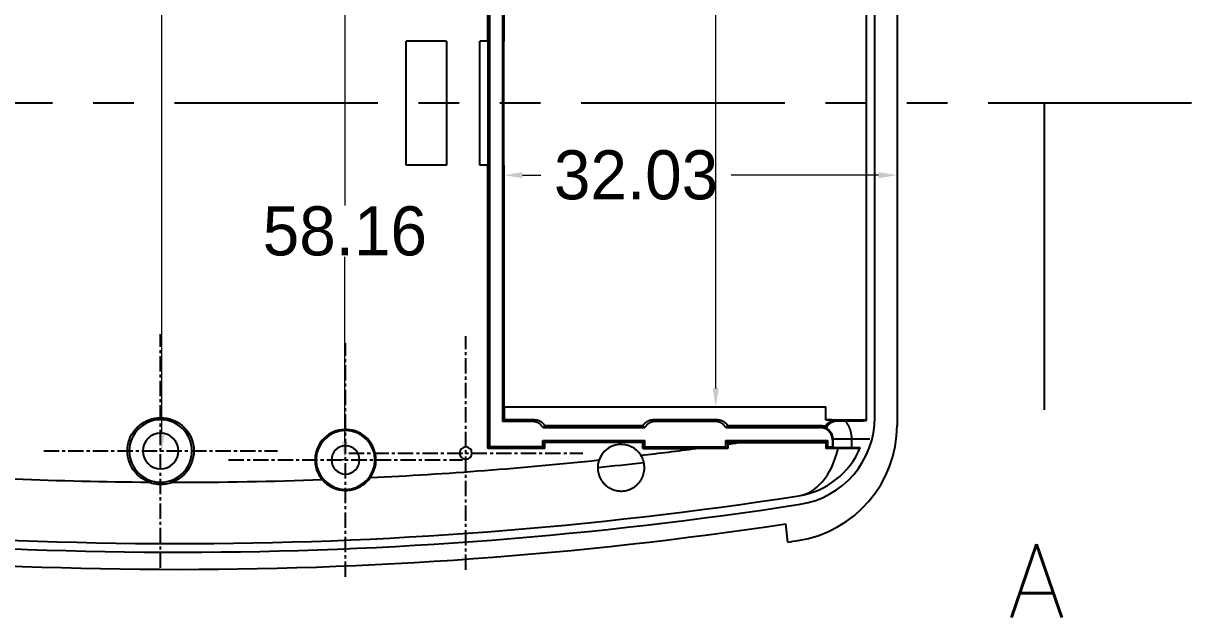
# Model space of a CAD drawing. Extents: x 129 to 859, y 362 to 693.
# Drawn here: x 228.4 to 323.5, y 445.7 to 494.1 of the extents above; entities that cross this region are included whole.
import ezdxf

# ---------------------------------------------------------------- set-up
doc = ezdxf.new("R2010")
doc.units = 0
doc.header["$MEASUREMENT"] = 0
doc.linetypes.add('CENTER', pattern=[2, 1.25, -0.25, 0.25, -0.25])
doc.linetypes.add('PHANTOM', pattern=[2.5, 1.25, -0.25, 0.25, -0.25, 0.25, -0.25])
for name, color, linetype in [('1', 7, 'Continuous'), ('12', 7, 'Continuous'), ('TOP', 7, 'Continuous')]:
    doc.layers.add(name, color=color, linetype=linetype)
doc.styles.add('blockfont', font='simplex.shx', dxfattribs={"bigfont": 'bigfont'})
doc.dimstyles.get("Standard").update_dxf_attribs({"dimtxt": 0.18, "dimasz": 0.18, "dimexe": 0.18, "dimexo": 0.0625, "dimgap": 0.09, "dimtad": 0, "dimtih": 1, "dimtoh": 1, "dimdec": 4, "dimzin": 0, "dimdsep": 46, "dimtxsty": 'Standard', "dimcen": 0.09, "dimadec": 0, "dimazin": 0, "dimtfac": 1, "dimtdec": 4, "dimtofl": 0, "dimtmove": 0, "dimatfit": 3, "dimfxl": 0, "dimtolj": 1, "dimtzin": 0, "dimarcsym": 0})

# ---------------------------------------------------------------- blocks, each defined once
blk = doc.blocks.new('ASSORTED_DRAFT2')
at = {"color": 43}
blk.add_solid([(311.536233, 487.616258), (313.143928, 481.616264), (309.928538, 481.616252), (311.536233, 487.616258)], dxfattribs=at)
blk = doc.blocks.new('*D6')
at = {"color": 0, "linetype": 'Continuous', "lineweight": 0}
for p, q in [((182.548, 487.679), (182.548, 540.118)), ((184.048, 539.938), (232.285, 539.938)), ((298.036, 539.938), (249.799, 539.938)), ((299.536, 487.679), (299.536, 540.118))]:
    blk.add_line(p, q, dxfattribs=at)
for points in [[(184.048, 540.188), (184.048, 539.688), (182.548, 539.938)], [(298.036, 540.188), (298.036, 539.688), (299.536, 539.938)]]:
    blk.add_solid(points, dxfattribs=at)
at = {"layer": 'Defpoints', "color": 0, "linetype": 'Continuous', "lineweight": 0}
for p in [(299.536, 539.938), (182.548, 487.616), (299.536, 487.616)]:
    blk.add_point(p, dxfattribs=at)
at = {"color": 0, "linetype": 'Continuous', "lineweight": 0, "insert": (241.042, 539.938), "char_height": 4, "attachment_point": 5}
blk.add_mtext('\\A1;116.99', dxfattribs=at)
blk = doc.blocks.new('*D14')
at = {"color": 0, "linetype": 'Continuous', "lineweight": 0}
for p, q in [((239.599, 515.966), (239.811, 515.966)), ((239.631, 514.466), (239.631, 504.276)), ((239.631, 460.766), (239.631, 500.096)), ((239.599, 459.266), (239.811, 459.266))]:
    blk.add_line(p, q, dxfattribs=at)
for points in [[(239.381, 514.466), (239.881, 514.466), (239.631, 515.966)], [(239.381, 460.766), (239.881, 460.766), (239.631, 459.266)]]:
    blk.add_solid(points, dxfattribs=at)
at = {"layer": 'Defpoints', "color": 0, "linetype": 'Continuous', "lineweight": 0}
for p in [(239.536, 515.966), (239.536, 459.266), (239.631, 459.266)]:
    blk.add_point(p, dxfattribs=at)
at = {"color": 0, "linetype": 'Continuous', "lineweight": 0, "insert": (239.631, 502.186), "char_height": 4, "attachment_point": 5}
blk.add_mtext('\\A1;56.70', dxfattribs=at)
blk = doc.blocks.new('*D15')
at = {"color": 0, "linetype": 'Continuous', "lineweight": 0}
for p, q in [((254.536, 516.697), (254.368, 516.697)), ((254.548, 515.197), (254.548, 479.268)), ((254.548, 460.036), (254.548, 475.088)), ((254.536, 458.536), (254.368, 458.536))]:
    blk.add_line(p, q, dxfattribs=at)
for points in [[(254.298, 515.197), (254.798, 515.197), (254.548, 516.697)], [(254.298, 460.036), (254.798, 460.036), (254.548, 458.536)]]:
    blk.add_solid(points, dxfattribs=at)
at = {"layer": 'Defpoints', "color": 0, "linetype": 'Continuous', "lineweight": 0}
for p in [(254.599, 516.697), (254.548, 458.536), (254.599, 458.536)]:
    blk.add_point(p, dxfattribs=at)
at = {"color": 0, "linetype": 'Continuous', "lineweight": 0, "insert": (254.548, 477.178), "char_height": 4, "attachment_point": 5}
blk.add_mtext('\\A1;58.16', dxfattribs=at)
blk = doc.blocks.new('*D23')
at = {"color": 0, "linetype": 'Continuous', "lineweight": 0}
for p, q in [((293.67, 512.366), (284.585, 512.366)), ((284.765, 510.866), (284.765, 500.653)), ((284.765, 464.366), (284.765, 496.473)), ((293.67, 462.866), (284.585, 462.866))]:
    blk.add_line(p, q, dxfattribs=at)
for points in [[(284.515, 510.866), (285.015, 510.866), (284.765, 512.366)], [(284.515, 464.366), (285.015, 464.366), (284.765, 462.866)]]:
    blk.add_solid(points, dxfattribs=at)
at = {"layer": 'Defpoints', "color": 0, "linetype": 'Continuous', "lineweight": 0}
for p in [(293.733, 512.366), (284.765, 462.866), (293.733, 462.866)]:
    blk.add_point(p, dxfattribs=at)
at = {"color": 0, "linetype": 'Continuous', "lineweight": 0, "insert": (284.765, 498.563), "char_height": 4, "attachment_point": 5}
blk.add_mtext('\\A1;49.50', dxfattribs=at)
blk = doc.blocks.new('*D24')
at = {"color": 0, "linetype": 'Continuous', "lineweight": 0}
for p, q in [((267.511, 492.604), (267.511, 481.566)), ((299.536, 487.616), (299.536, 481.566)), ((269.011, 481.746), (270.516, 481.746)), ((298.036, 481.746), (286.029, 481.746))]:
    blk.add_line(p, q, dxfattribs=at)
for points in [[(269.011, 481.996), (269.011, 481.496), (267.511, 481.746)], [(298.036, 481.996), (298.036, 481.496), (299.536, 481.746)]]:
    blk.add_solid(points, dxfattribs=at)
at = {"layer": 'Defpoints', "color": 0, "linetype": 'Continuous', "lineweight": 0}
for p in [(267.511, 492.666), (299.536, 487.679), (299.536, 481.746)]:
    blk.add_point(p, dxfattribs=at)
at = {"color": 0, "linetype": 'Continuous', "lineweight": 0, "insert": (278.272, 481.746), "char_height": 4, "attachment_point": 5}
blk.add_mtext('\\A1;32.03', dxfattribs=at)

msp = doc.modelspace()

# ---------------------------------------------------------------- linework, layer by layer
at = {"layer": '1', "color": 43, "linetype": 'PHANTOM', "ltscale": 13.259788}
msp.add_line((323.536, 487.616), (157.789, 487.616), dxfattribs=at)
at = {"layer": '1', "color": 43, "linetype": 'Continuous'}
msp.add_line((311.536, 462.616), (311.536, 487.616), dxfattribs=at)
at = {"layer": '12', "color": 252, "linetype": 'Continuous'}
for p, q in [((266.188, 492.666), (266.188, 515.766)), ((266.336, 515.618), (266.336, 459.615)), ((267.384, 513.565), (267.384, 461.668)), ((297.036, 461.736), (297.036, 513.496)), ((297.736, 462.038), (297.736, 513.194)), ((299.536, 513.878), (299.536, 461.354)), ((267.536, 492.666), (267.536, 512.366)), ((262.836, 492.666), (259.536, 492.666)), ((259.536, 482.566), (259.536, 492.666)), ((262.836, 492.666), (262.836, 482.566)), ((265.536, 482.566), (265.536, 492.666)), ((266.188, 492.666), (265.536, 492.666)), ((266.188, 492.666), (266.21, 492.666)), ((266.21, 482.566), (266.21, 492.666)), ((267.511, 482.566), (267.511, 492.666)), ((267.511, 492.666), (267.536, 492.666)), ((262.836, 482.566), (259.536, 482.566)), ((266.188, 482.566), (265.536, 482.566)), ((266.188, 482.566), (266.21, 482.566)), ((266.188, 459.466), (266.188, 482.566)), ((267.511, 482.566), (267.536, 482.566)), ((267.536, 462.866), (267.536, 482.566)), ((267.536, 462.866), (267.536, 461.82)), ((267.536, 462.866), (293.733, 462.866)), ((293.733, 461.805), (293.733, 462.866)), ((267.384, 461.668), (267.536, 461.82)), ((269.822, 461.668), (267.384, 461.668)), ((267.536, 461.82), (269.974, 461.82)), ((269.822, 461.668), (269.974, 461.82)), ((279.699, 461.82), (279.851, 461.668)), ((279.699, 461.82), (284.874, 461.82)), ((284.722, 461.668), (279.851, 461.668)), ((284.722, 461.668), (284.874, 461.82)), ((270.84, 461.32), (270.688, 461.168)), ((270.688, 461.168), (278.985, 461.168)), ((278.833, 461.32), (270.84, 461.32)), ((278.985, 461.168), (278.833, 461.32)), ((285.588, 461.168), (285.74, 461.32)), ((285.588, 461.168), (293.274, 461.168)), ((293.426, 461.32), (285.74, 461.32)), ((293.274, 461.168), (293.426, 461.32)), ((270.836, 459.966), (270.688, 460.115)), ((270.688, 460.115), (278.985, 460.115)), ((270.688, 459.615), (270.688, 460.115)), ((278.836, 459.966), (270.836, 459.966)), ((270.836, 459.466), (270.836, 459.966)), ((278.985, 460.115), (278.836, 459.966)), ((278.836, 459.466), (278.836, 459.966)), ((278.985, 459.615), (278.985, 460.115)), ((285.588, 460.115), (293.885, 460.115)), ((285.588, 460.115), (285.736, 459.966)), ((285.588, 459.615), (285.588, 460.115)), ((286.804, 459.966), (285.736, 459.966)), ((285.736, 459.816), (285.736, 459.966)), ((293.885, 460.115), (293.737, 459.967)), ((293.885, 459.615), (293.885, 460.115)), ((294.323, 460.217), (294.274, 460.168)), ((294.274, 460.168), (294.274, 459.615)), ((294.323, 459.565), (294.323, 460.217)), ((297.323, 460.217), (294.323, 460.217)), ((295.823, 460.217), (295.823, 459.552)), ((266.188, 459.466), (266.336, 459.615)), ((270.836, 459.466), (266.188, 459.466)), ((270.688, 459.615), (266.336, 459.615)), ((270.836, 459.466), (270.688, 459.615)), ((278.836, 459.466), (278.985, 459.615)), ((278.836, 459.466), (283.149, 459.466)), ((278.985, 459.615), (285.588, 459.615)), ((285.736, 459.466), (285.588, 459.615)), ((293.738, 459.468), (293.885, 459.615)), ((293.885, 459.615), (294.274, 459.615)), ((294.323, 459.565), (294.274, 459.615)), ((295.823, 459.552), (296.542, 459.552)), ((290.646, 451.838), (290.463, 453.327))]:
    msp.add_line(p, q, dxfattribs=at)
for points in [[(270.688, 461.168, 0), (270.677, 461.186, 0), (270.666, 461.204, 0), (270.655, 461.221, 0), (270.643, 461.239, 0), (270.631, 461.256, 0), (270.618, 461.272, 0), (270.606, 461.289, 0), (270.592, 461.305, 0), (270.579, 461.321, 0), (270.565, 461.337, 0), (270.551, 461.352, 0), (270.536, 461.368, 0), (270.522, 461.382, 0), (270.506, 461.397, 0), (270.491, 461.411, 0), (270.475, 461.425, 0), (270.459, 461.438, 0), (270.443, 461.452, 0), (270.426, 461.464, 0), (270.41, 461.477, 0), (270.393, 461.489, 0), (270.375, 461.501, 0), (270.358, 461.512, 0), (270.34, 461.523, 0), (270.322, 461.534, 0), (270.304, 461.544, 0), (270.285, 461.554, 0), (270.267, 461.564, 0), (270.248, 461.573, 0), (270.229, 461.581, 0), (270.209, 461.59, 0), (270.19, 461.598, 0), (270.17, 461.605, 0), (270.151, 461.612, 0), (270.131, 461.619, 0), (270.111, 461.625, 0), (270.091, 461.631, 0), (270.071, 461.636, 0), (270.05, 461.641, 0), (270.03, 461.646, 0), (270.009, 461.65, 0), (269.989, 461.654, 0), (269.968, 461.657, 0), (269.947, 461.66, 0), (269.926, 461.662, 0), (269.906, 461.664, 0), (269.885, 461.666, 0), (269.864, 461.667, 0), (269.843, 461.668, 0)], [(269.974, 461.82, 0), (269.995, 461.82, 0), (270.016, 461.819, 0), (270.037, 461.818, 0), (270.057, 461.816, 0), (270.078, 461.814, 0), (270.099, 461.812, 0), (270.12, 461.809, 0), (270.14, 461.806, 0), (270.161, 461.802, 0), (270.182, 461.798, 0), (270.202, 461.793, 0), (270.222, 461.788, 0), (270.243, 461.783, 0), (270.263, 461.777, 0), (270.283, 461.771, 0), (270.303, 461.764, 0), (270.322, 461.757, 0), (270.342, 461.75, 0), (270.361, 461.742, 0), (270.38, 461.733, 0), (270.399, 461.725, 0), (270.418, 461.715, 0), (270.437, 461.706, 0), (270.455, 461.696, 0), (270.474, 461.686, 0), (270.492, 461.675, 0), (270.51, 461.664, 0), (270.527, 461.653, 0), (270.544, 461.641, 0), (270.561, 461.629, 0), (270.578, 461.616, 0), (270.595, 461.603, 0), (270.611, 461.59, 0), (270.627, 461.577, 0), (270.643, 461.563, 0), (270.658, 461.549, 0), (270.673, 461.534, 0), (270.688, 461.519, 0), (270.703, 461.504, 0), (270.717, 461.489, 0), (270.731, 461.473, 0), (270.744, 461.457, 0), (270.757, 461.441, 0), (270.77, 461.424, 0), (270.783, 461.408, 0), (270.795, 461.39, 0), (270.807, 461.373, 0), (270.818, 461.356, 0), (270.829, 461.338, 0)], [(278.833, 461.32, 0), (278.843, 461.338, 0), (278.854, 461.356, 0), (278.866, 461.373, 0), (278.878, 461.39, 0), (278.89, 461.408, 0), (278.902, 461.424, 0), (278.915, 461.441, 0), (278.928, 461.457, 0), (278.942, 461.473, 0), (278.956, 461.489, 0), (278.97, 461.504, 0), (278.984, 461.519, 0), (278.999, 461.534, 0), (279.014, 461.549, 0), (279.03, 461.563, 0), (279.045, 461.577, 0), (279.061, 461.59, 0), (279.078, 461.603, 0), (279.094, 461.616, 0), (279.111, 461.629, 0), (279.128, 461.641, 0), (279.145, 461.653, 0), (279.163, 461.664, 0), (279.181, 461.675, 0), (279.199, 461.686, 0), (279.217, 461.696, 0), (279.235, 461.706, 0), (279.254, 461.715, 0), (279.273, 461.725, 0), (279.292, 461.733, 0), (279.311, 461.742, 0), (279.331, 461.75, 0), (279.35, 461.757, 0), (279.37, 461.764, 0), (279.39, 461.771, 0), (279.41, 461.777, 0), (279.43, 461.783, 0), (279.45, 461.788, 0), (279.47, 461.793, 0), (279.491, 461.798, 0), (279.511, 461.802, 0), (279.532, 461.806, 0), (279.553, 461.809, 0), (279.573, 461.812, 0), (279.594, 461.814, 0), (279.615, 461.816, 0), (279.636, 461.818, 0), (279.657, 461.819, 0), (279.678, 461.82, 0)], [(279.851, 461.668, 0), (279.83, 461.668, 0), (279.809, 461.667, 0), (279.788, 461.666, 0), (279.767, 461.664, 0), (279.746, 461.662, 0), (279.725, 461.66, 0), (279.705, 461.657, 0), (279.684, 461.654, 0), (279.663, 461.65, 0), (279.643, 461.646, 0), (279.622, 461.641, 0), (279.602, 461.636, 0), (279.582, 461.631, 0), (279.562, 461.625, 0), (279.542, 461.619, 0), (279.522, 461.612, 0), (279.502, 461.605, 0), (279.482, 461.598, 0), (279.463, 461.59, 0), (279.444, 461.581, 0), (279.425, 461.573, 0), (279.406, 461.564, 0), (279.387, 461.554, 0), (279.369, 461.544, 0), (279.351, 461.534, 0), (279.333, 461.523, 0), (279.315, 461.512, 0), (279.297, 461.501, 0), (279.28, 461.489, 0), (279.263, 461.477, 0), (279.246, 461.464, 0), (279.229, 461.452, 0), (279.213, 461.438, 0), (279.197, 461.425, 0), (279.181, 461.411, 0), (279.166, 461.397, 0), (279.151, 461.382, 0), (279.136, 461.368, 0), (279.122, 461.352, 0), (279.107, 461.337, 0), (279.094, 461.321, 0), (279.08, 461.305, 0), (279.067, 461.289, 0), (279.054, 461.272, 0), (279.042, 461.256, 0), (279.029, 461.239, 0), (279.018, 461.221, 0), (279.006, 461.204, 0), (278.995, 461.186, 0)], [(285.588, 461.168, 0), (285.577, 461.186, 0), (285.566, 461.204, 0), (285.555, 461.221, 0), (285.543, 461.239, 0), (285.531, 461.256, 0), (285.518, 461.272, 0), (285.506, 461.289, 0), (285.492, 461.305, 0), (285.479, 461.321, 0), (285.465, 461.337, 0), (285.451, 461.352, 0), (285.436, 461.368, 0), (285.422, 461.382, 0), (285.406, 461.397, 0), (285.391, 461.411, 0), (285.375, 461.425, 0), (285.359, 461.438, 0), (285.343, 461.452, 0), (285.326, 461.464, 0), (285.31, 461.477, 0), (285.293, 461.489, 0), (285.275, 461.501, 0), (285.258, 461.512, 0), (285.24, 461.523, 0), (285.222, 461.534, 0), (285.204, 461.544, 0), (285.185, 461.554, 0), (285.167, 461.564, 0), (285.148, 461.573, 0), (285.129, 461.581, 0), (285.109, 461.59, 0), (285.09, 461.598, 0), (285.07, 461.605, 0), (285.051, 461.612, 0), (285.031, 461.619, 0), (285.011, 461.625, 0), (284.991, 461.631, 0), (284.971, 461.636, 0), (284.95, 461.641, 0), (284.93, 461.646, 0), (284.909, 461.65, 0), (284.889, 461.654, 0), (284.868, 461.657, 0), (284.847, 461.66, 0), (284.826, 461.662, 0), (284.806, 461.664, 0), (284.785, 461.666, 0), (284.764, 461.667, 0), (284.743, 461.668, 0)], [(284.874, 461.82, 0), (284.895, 461.82, 0), (284.916, 461.819, 0), (284.937, 461.818, 0), (284.957, 461.816, 0), (284.978, 461.814, 0), (284.999, 461.812, 0), (285.02, 461.809, 0), (285.04, 461.806, 0), (285.061, 461.802, 0), (285.082, 461.798, 0), (285.102, 461.793, 0), (285.122, 461.788, 0), (285.143, 461.783, 0), (285.163, 461.777, 0), (285.183, 461.771, 0), (285.203, 461.764, 0), (285.222, 461.757, 0), (285.242, 461.75, 0), (285.261, 461.742, 0), (285.28, 461.733, 0), (285.299, 461.725, 0), (285.318, 461.715, 0), (285.337, 461.706, 0), (285.355, 461.696, 0), (285.374, 461.686, 0), (285.392, 461.675, 0), (285.41, 461.664, 0), (285.427, 461.653, 0), (285.444, 461.641, 0), (285.461, 461.629, 0), (285.478, 461.616, 0), (285.495, 461.603, 0), (285.511, 461.59, 0), (285.527, 461.577, 0), (285.543, 461.563, 0), (285.558, 461.549, 0), (285.573, 461.534, 0), (285.588, 461.519, 0), (285.603, 461.504, 0), (285.617, 461.489, 0), (285.631, 461.473, 0), (285.644, 461.457, 0), (285.657, 461.441, 0), (285.67, 461.424, 0), (285.683, 461.408, 0), (285.695, 461.39, 0), (285.707, 461.373, 0), (285.718, 461.356, 0), (285.729, 461.338, 0)], [(295.319, 461.723, 0), (295.339, 461.697, 0), (295.358, 461.67, 0), (295.376, 461.644, 0), (295.394, 461.617, 0), (295.412, 461.591, 0), (295.43, 461.563, 0), (295.447, 461.536, 0), (295.464, 461.509, 0), (295.48, 461.481, 0), (295.497, 461.453, 0), (295.512, 461.425, 0), (295.528, 461.396, 0), (295.543, 461.368, 0), (295.558, 461.339, 0), (295.572, 461.31, 0), (295.586, 461.281, 0), (295.599, 461.251, 0), (295.613, 461.222, 0), (295.625, 461.192, 0), (295.638, 461.162, 0), (295.65, 461.132, 0), (295.661, 461.102, 0), (295.673, 461.072, 0), (295.683, 461.042, 0), (295.694, 461.011, 0), (295.704, 460.98, 0), (295.714, 460.949, 0), (295.723, 460.919, 0), (295.732, 460.887, 0), (295.74, 460.856, 0), (295.748, 460.825, 0), (295.756, 460.794, 0), (295.763, 460.762, 0), (295.77, 460.731, 0), (295.776, 460.699, 0), (295.782, 460.667, 0), (295.788, 460.635, 0), (295.793, 460.603, 0), (295.798, 460.572, 0), (295.802, 460.54, 0), (295.806, 460.507, 0), (295.81, 460.475, 0), (295.813, 460.443, 0), (295.816, 460.411, 0), (295.818, 460.379, 0), (295.82, 460.347, 0), (295.821, 460.314, 0), (295.822, 460.282, 0), (295.823, 460.25, 0)], [(294.274, 460.168, 0), (294.273, 460.199, 0), (294.272, 460.231, 0), (294.269, 460.262, 0), (294.266, 460.293, 0), (294.262, 460.324, 0), (294.256, 460.355, 0), (294.25, 460.386, 0), (294.242, 460.417, 0), (294.234, 460.447, 0), (294.225, 460.477, 0), (294.215, 460.507, 0), (294.204, 460.536, 0), (294.192, 460.565, 0), (294.179, 460.594, 0), (294.165, 460.622, 0), (294.15, 460.65, 0), (294.135, 460.677, 0), (294.118, 460.704, 0), (294.101, 460.73, 0), (294.083, 460.756, 0), (294.064, 460.781, 0), (294.044, 460.805, 0), (294.024, 460.829, 0), (294.003, 460.852, 0), (293.981, 460.875, 0), (293.958, 460.897, 0), (293.935, 460.918, 0), (293.911, 460.938, 0), (293.887, 460.958, 0), (293.862, 460.977, 0), (293.836, 460.995, 0), (293.81, 461.012, 0), (293.783, 461.029, 0), (293.756, 461.044, 0), (293.728, 461.059, 0), (293.7, 461.073, 0), (293.671, 461.086, 0), (293.642, 461.098, 0), (293.613, 461.109, 0), (293.583, 461.119, 0), (293.553, 461.128, 0), (293.523, 461.136, 0), (293.492, 461.144, 0), (293.461, 461.15, 0), (293.43, 461.156, 0), (293.399, 461.16, 0), (293.368, 461.163, 0), (293.337, 461.166, 0), (293.305, 461.167, 0)], [(293.426, 461.32, 0), (293.431, 461.32, 0), (293.437, 461.32, 0), (293.443, 461.32, 0), (293.449, 461.319, 0), (293.454, 461.319, 0), (293.46, 461.319, 0), (293.466, 461.319, 0), (293.472, 461.319, 0), (293.478, 461.318, 0), (293.483, 461.318, 0), (293.489, 461.318, 0), (293.495, 461.317, 0), (293.5, 461.317, 0), (293.506, 461.317, 0), (293.512, 461.316, 0), (293.518, 461.316, 0), (293.523, 461.315, 0), (293.529, 461.314, 0), (293.535, 461.314, 0), (293.541, 461.313, 0), (293.546, 461.312, 0), (293.552, 461.312, 0), (293.558, 461.311, 0), (293.563, 461.31, 0), (293.569, 461.309, 0), (293.575, 461.309, 0), (293.581, 461.308, 0), (293.586, 461.307, 0), (293.592, 461.306, 0), (293.598, 461.305, 0), (293.603, 461.304, 0), (293.609, 461.303, 0), (293.615, 461.302, 0), (293.62, 461.301, 0), (293.626, 461.3, 0), (293.631, 461.298, 0), (293.637, 461.297, 0), (293.643, 461.296, 0), (293.648, 461.295, 0), (293.654, 461.293, 0), (293.66, 461.292, 0), (293.665, 461.291, 0), (293.671, 461.289, 0), (293.676, 461.288, 0), (293.682, 461.286, 0), (293.687, 461.285, 0), (293.693, 461.283, 0), (293.699, 461.282, 0), (293.704, 461.28, 0)], [(294.323, 460.217, 0), (294.323, 460.239, 0), (294.322, 460.261, 0), (294.321, 460.283, 0), (294.319, 460.305, 0), (294.317, 460.327, 0), (294.315, 460.349, 0), (294.311, 460.37, 0), (294.308, 460.392, 0), (294.304, 460.414, 0), (294.299, 460.435, 0), (294.294, 460.457, 0), (294.289, 460.478, 0), (294.283, 460.499, 0), (294.276, 460.52, 0), (294.27, 460.541, 0), (294.262, 460.562, 0), (294.254, 460.582, 0), (294.246, 460.602, 0), (294.238, 460.623, 0), (294.228, 460.643, 0), (294.219, 460.662, 0), (294.209, 460.682, 0), (294.198, 460.701, 0), (294.188, 460.72, 0), (294.176, 460.739, 0), (294.165, 460.758, 0), (294.153, 460.776, 0), (294.14, 460.794, 0), (294.127, 460.812, 0), (294.114, 460.83, 0), (294.1, 460.847, 0), (294.086, 460.864, 0), (294.072, 460.88, 0), (294.057, 460.897, 0), (294.042, 460.912, 0), (294.027, 460.928, 0), (294.011, 460.943, 0), (293.995, 460.958, 0), (293.978, 460.973, 0), (293.962, 460.987, 0), (293.945, 461.001, 0), (293.927, 461.014, 0), (293.91, 461.027, 0), (293.892, 461.04, 0), (293.874, 461.052, 0), (293.855, 461.064, 0), (293.836, 461.076, 0), (293.817, 461.087, 0), (293.798, 461.097, 0)], [(294.323, 459.565, 0), (294.324, 459.565, 0), (294.327, 459.564, 0), (294.331, 459.564, 0), (294.337, 459.564, 0), (294.344, 459.563, 0), (294.352, 459.563, 0), (294.362, 459.562, 0), (294.373, 459.562, 0), (294.386, 459.562, 0), (294.4, 459.561, 0), (294.415, 459.561, 0), (294.432, 459.56, 0), (294.45, 459.56, 0), (294.47, 459.56, 0), (294.491, 459.559, 0), (294.513, 459.559, 0), (294.537, 459.559, 0), (294.561, 459.558, 0), (294.587, 459.558, 0), (294.614, 459.558, 0), (294.643, 459.557, 0), (294.672, 459.557, 0), (294.703, 459.557, 0), (294.734, 459.556, 0), (294.767, 459.556, 0), (294.801, 459.556, 0), (294.836, 459.555, 0), (294.872, 459.555, 0), (294.908, 459.555, 0), (294.946, 459.555, 0), (294.984, 459.554, 0), (295.023, 459.554, 0), (295.063, 459.554, 0), (295.104, 459.554, 0), (295.146, 459.554, 0), (295.188, 459.553, 0), (295.231, 459.553, 0), (295.274, 459.553, 0), (295.318, 459.553, 0), (295.362, 459.553, 0), (295.407, 459.553, 0), (295.452, 459.553, 0), (295.498, 459.553, 0), (295.544, 459.552, 0), (295.59, 459.552, 0), (295.636, 459.552, 0), (295.683, 459.552, 0), (295.73, 459.552, 0), (295.776, 459.552, 0)]]:
    msp.add_polyline3d(points, dxfattribs=at)
at = {"layer": '12', "color": 252, "linetype": 'Continuous', "extrusion": (0, 0, -1)}
for centre, radius in [((-239.536, 459.266), 2.549), ((-239.536, 459.266), 1.45), ((-264.399, 459.097), 0.5)]:
    msp.add_circle(centre, radius, dxfattribs=at)
at = {"layer": '12', "color": 252, "linetype": 'Continuous', "extrusion": (1e-16, 0, -1)}
for radius in [2.4, 1.15]:
    msp.add_circle((-254.599, 458.536), radius, dxfattribs=at)
at = {"layer": '12', "color": 252, "linetype": 'Continuous', "extrusion": (0, 0, -1)}
msp.add_arc((-239.536, 459.266), 2.707, -69.84063, 250.35658, dxfattribs=at)
at = {"layer": '12', "color": 252, "linetype": 'Continuous'}
for centre, radius, start, end in [((290.536, 462.038), 7.2, -81.17809, 0), ((254.599, 458.536), 2.486, 324.51572, 580.31429), ((290.036, 461.354), 9.5, 278.71588, 360), ((277.052, 457.901), 1.904, 32.01552, 160.71106), ((240.986, 781.304), 324.588, 277.92444, 278.11477), ((240.986, 781.304), 324.588, 276.66629, 277.46354), ((290.536, 462.038), 6.5, 278.82191, 337.5115), ((240.986, 781.304), 324.588, 272.76121, 276.06029), ((240.986, 781.304), 325.188, 276.03014, 276.69644), ((240.986, 781.304), 324.588, 265.70515, 269.57936), ((240.986, 781.304), 324.588, 269.90469, 272.06879), ((240.986, 781.304), 329.588, 261.07197, 278.82191), ((240.986, 781.304), 330.288, 261.29281, 278.82191), ((240.986, 781.304), 331.688, 260.88962, 278.57859), ((240.986, 781.304), 333.188, 278.57146, 278.71588)]:
    msp.add_arc(centre, radius, start, end, dxfattribs=at)
for points, knots in [([(293.71, 461.279), (293.752, 461.359), (293.804, 461.431), (293.897, 461.529), (293.93, 461.56), (294, 461.616), (294.037, 461.641), (294.152, 461.711), (294.236, 461.747), (294.408, 461.795), (294.497, 461.808), (294.588, 461.808)], [0, 0, 0, 0, 0.25, 0.25, 0.375, 0.375, 0.5, 0.5, 0.75, 0.75, 1, 1, 1, 1]), ([(293.779, 461.107), (293.777, 461.111), (293.787, 461.14), (293.813, 461.19), (293.839, 461.241), (293.882, 461.316), (293.954, 461.396), (294.005, 461.452), (294.072, 461.512), (294.154, 461.564), (294.236, 461.617), (294.336, 461.662), (294.444, 461.689), (294.519, 461.708), (294.598, 461.718), (294.678, 461.719)], [0, 0, 0, 0, 0.255213, 0.255213, 0.255213, 0.513337, 0.513337, 0.513337, 0.693825, 0.693825, 0.693825, 0.875703, 0.875703, 0.875703, 1, 1, 1, 1]), ([(294.589, 461.808), (294.592, 461.804), (294.595, 461.801), (294.598, 461.798), (294.602, 461.795), (294.605, 461.792), (294.608, 461.788), (294.632, 461.765), (294.655, 461.742), (294.673, 461.724), (294.676, 461.721), (294.679, 461.717), (294.683, 461.714)], [0, 0, 0, 0, 0.038729, 0.038729, 0.038729, 0.232182, 0.232182, 0.232182, 0.992438, 0.992438, 0.992438, 1, 1, 1, 1]), ([(294.662, 461.816), (294.892, 461.816), (295.116, 461.816), (295.548, 461.816), (295.757, 461.816), (296.155, 461.816), (296.346, 461.816), (296.707, 461.816), (296.877, 461.816), (297.036, 461.816)], [0, 0, 0, 0, 0.25, 0.25, 0.5, 0.5, 0.75, 0.75, 1, 1, 1, 1]), ([(295.319, 461.723), (295.529, 461.724), (295.74, 461.725), (295.95, 461.727), (296.312, 461.729), (296.674, 461.732), (297.036, 461.736)], [0, 0, 0, 0, 0.367188, 0.367188, 0.367188, 1, 1, 1, 1]), ([(275.255, 458.53), (275.227, 458.453), (275.205, 458.373), (275.171, 458.211), (275.16, 458.13), (275.147, 457.967), (275.146, 457.886), (275.154, 457.722), (275.164, 457.641), (275.193, 457.482), (275.212, 457.404), (275.26, 457.252), (275.289, 457.177), (275.389, 456.96), (275.472, 456.827), (275.62, 456.644), (275.673, 456.586), (275.785, 456.477), (275.844, 456.427), (275.968, 456.334), (276.033, 456.291), (276.169, 456.212), (276.24, 456.177), (276.459, 456.085), (276.612, 456.041), (276.854, 456.006), (276.936, 455.999), (277.099, 455.996), (277.181, 456), (277.343, 456.018), (277.425, 456.032), (277.586, 456.072), (277.663, 456.096), (277.89, 456.184), (278.034, 456.262), (278.227, 456.4), (278.287, 456.45), (278.403, 456.557), (278.458, 456.614), (278.608, 456.793), (278.693, 456.923), (278.831, 457.206), (278.882, 457.353), (278.931, 457.585), (278.943, 457.664), (278.956, 457.825), (278.959, 457.985), (278.942, 458.145), (278.914, 458.305), (278.895, 458.386), (278.822, 458.621), (278.754, 458.77), (278.666, 458.911)], [0, 0, 0, 0, 0.03125, 0.03125, 0.0625, 0.0625, 0.09375, 0.09375, 0.125, 0.125, 0.15625, 0.15625, 0.1875, 0.1875, 0.25, 0.25, 0.28125, 0.28125, 0.3125, 0.3125, 0.34375, 0.34375, 0.375, 0.375, 0.4375, 0.4375, 0.46875, 0.46875, 0.5, 0.5, 0.53125, 0.53125, 0.5625, 0.5625, 0.625, 0.625, 0.65625, 0.65625, 0.6875, 0.6875, 0.75, 0.75, 0.8125, 0.8125, 0.84375, 0.84375, 0.875, 0.90625, 0.90625, 0.9375, 0.9375, 1, 1, 1, 1]), ([(296.514, 459.486), (296.513, 459.481), (296.478, 459.481), (296.41, 459.48), (296.342, 459.478), (296.238, 459.476), (296.108, 459.475), (295.981, 459.474), (295.825, 459.472), (295.653, 459.471), (295.479, 459.47), (295.285, 459.47), (295.086, 459.469), (294.969, 459.469), (294.849, 459.469), (294.729, 459.469)], [0, 0, 0, 0, 0.219563, 0.219563, 0.219563, 0.439509, 0.439509, 0.439509, 0.655063, 0.655063, 0.655063, 0.87304, 0.87304, 0.87304, 1, 1, 1, 1]), ([(252.704, 456.928), (252.827, 456.783), (252.964, 456.655), (253.19, 456.487), (253.268, 456.435), (253.432, 456.34), (253.516, 456.297), (253.688, 456.222), (253.776, 456.19), (253.955, 456.135), (254.047, 456.112), (254.327, 456.06), (254.514, 456.046), (254.795, 456.058), (254.89, 456.067), (255.077, 456.096), (255.261, 456.136), (255.439, 456.196), (255.613, 456.266), (255.699, 456.306), (255.948, 456.441), (256.102, 456.548), (256.313, 456.734), (256.381, 456.801), (256.508, 456.942), (256.568, 457.016), (256.623, 457.093)], [0, 0, 0, 0, 0.125, 0.125, 0.1875, 0.1875, 0.25, 0.25, 0.3125, 0.3125, 0.375, 0.375, 0.5, 0.5, 0.5625, 0.5625, 0.625, 0.6875, 0.6875, 0.75, 0.75, 0.875, 0.875, 0.9375, 0.9375, 1, 1, 1, 1]), ([(238.603, 456.725), (238.752, 456.67), (238.903, 456.63), (239.21, 456.574), (239.366, 456.56), (239.682, 456.559), (239.838, 456.572), (240.068, 456.611), (240.145, 456.627), (240.296, 456.667), (240.372, 456.69), (240.446, 456.717)], [0, 0, 0, 0, 0.25, 0.25, 0.5, 0.5, 0.75, 0.75, 0.875, 0.875, 1, 1, 1, 1])]:
    msp.add_open_spline(points, degree=3, knots=knots, dxfattribs=at)
for points, degree in [([(294.209, 461.816), (294.047, 461.816), (293.884, 461.816), (293.722, 461.816)], 3), ([(293.733, 461.805), (294.018, 461.806), (294.303, 461.807), (294.588, 461.808)], 3), ([(294.209, 461.816), (294.272, 461.816), (294.336, 461.816), (294.399, 461.816)], 3), ([(294.536, 461.816), (294.599, 461.816), (294.662, 461.816)], 2), ([(294.678, 461.719), (294.889, 461.72), (295.102, 461.721), (295.319, 461.723)], 3), ([(293.71, 461.279), (293.734, 461.227), (293.757, 461.17), (293.779, 461.108)], 3), ([(285.736, 459.816), (285.736, 459.699), (285.736, 459.583), (285.736, 459.466)], 3), ([(286.804, 459.966), (289.114, 459.966), (291.425, 459.967), (293.737, 459.967)], 3), ([(293.737, 459.967), (293.738, 459.799), (293.738, 459.632), (293.738, 459.468)], 3), ([(285.736, 459.466), (284.874, 459.466), (284.011, 459.466), (283.149, 459.466)], 3), ([(291.533, 455.615), (292.946, 455.835), (294.217, 457.235), (294.729, 459.469)], 3), ([(294.729, 459.469), (294.399, 459.469), (294.069, 459.469), (293.738, 459.468)], 3)]:
    msp.add_open_spline(points, degree=degree, dxfattribs=at)
at = {"layer": 'TOP', "color": 43, "linetype": 'CENTER'}
for p, q in [((239.536, 449.741), (239.536, 468.791)), ((264.399, 449.572), (264.399, 468.622)), ((254.599, 449.011), (254.599, 468.061)), ((230.011, 459.266), (249.061, 459.266)), ((254.874, 459.097), (273.924, 459.097)), ((245.074, 458.536), (264.124, 458.536))]:
    msp.add_line(p, q, dxfattribs=at)

# ---------------------------------------------------------------- block references
at = {"layer": 'TOP', "color": 43, "linetype": 'Continuous'}
msp.add_blockref('ASSORTED_DRAFT2', (0, 0), dxfattribs=at)

# ---------------------------------------------------------------- texts
at = {"layer": 'TOP', "color": 95, "linetype": 'Continuous', "insert": (308.592, 445.679), "char_height": 6, "attachment_point": 7, "line_spacing_factor": 0.903614, "style": 'blockfont'}
msp.add_mtext('\\W01.000;A', dxfattribs=at)

# ---------------------------------------------------------------- dimensions: what is measured, and where the dimension line sits
at = {"linetype": 'Continuous', "lineweight": 0}
dim = msp.add_linear_dim(base=(299.536, 539.938), p1=(182.548, 487.616), p2=(299.536, 487.616), dimstyle='Standard', override={"dimtxt": 4, "dimasz": 1.5, "dimdec": 2, "dimdsep": 0, "dimtdec": 2, "dimlwd": 0, "dimlwe": 0}, dxfattribs=at)
dim.commit()
dim.dimension.update_dxf_attribs({"geometry": '*D6', "text_midpoint": (241.042, 539.938)})
for base, p1, p2, picture, middle in [((239.631, 459.266), (239.536, 515.966), (239.536, 459.266), '*D14', (239.631, 502.186)), ((254.548, 458.536), (254.599, 516.697), (254.599, 458.536), '*D15', (254.548, 477.178)), ((284.765, 462.866), (293.733, 512.366), (293.733, 462.866), '*D23', (284.765, 498.563))]:
    dim = msp.add_linear_dim(base=base, p1=p1, p2=p2, angle=90, dimstyle='Standard', override={"dimtxt": 4, "dimasz": 1.5, "dimdec": 2, "dimdsep": 0, "dimtdec": 2, "dimlwd": 0, "dimlwe": 0}, dxfattribs=at)
    dim.commit()
    dim.dimension.update_dxf_attribs({"geometry": picture, "text_midpoint": middle, "dimtype": 160})
dim = msp.add_linear_dim(base=(299.5362, 481.7461), p1=(267.5109, 492.6663), p2=(299.5362, 487.6788), dimstyle='Standard', override={"dimtxt": 4, "dimasz": 1.5, "dimdec": 2, "dimdsep": 0, "dimtdec": 2, "dimlwd": 0, "dimlwe": 0}, dxfattribs=at)
dim.commit()
dim.dimension.update_dxf_attribs({"geometry": '*D24', "text_midpoint": (278.2723, 481.7461), "dimtype": 160})

doc.saveas('drawing.dxf')
